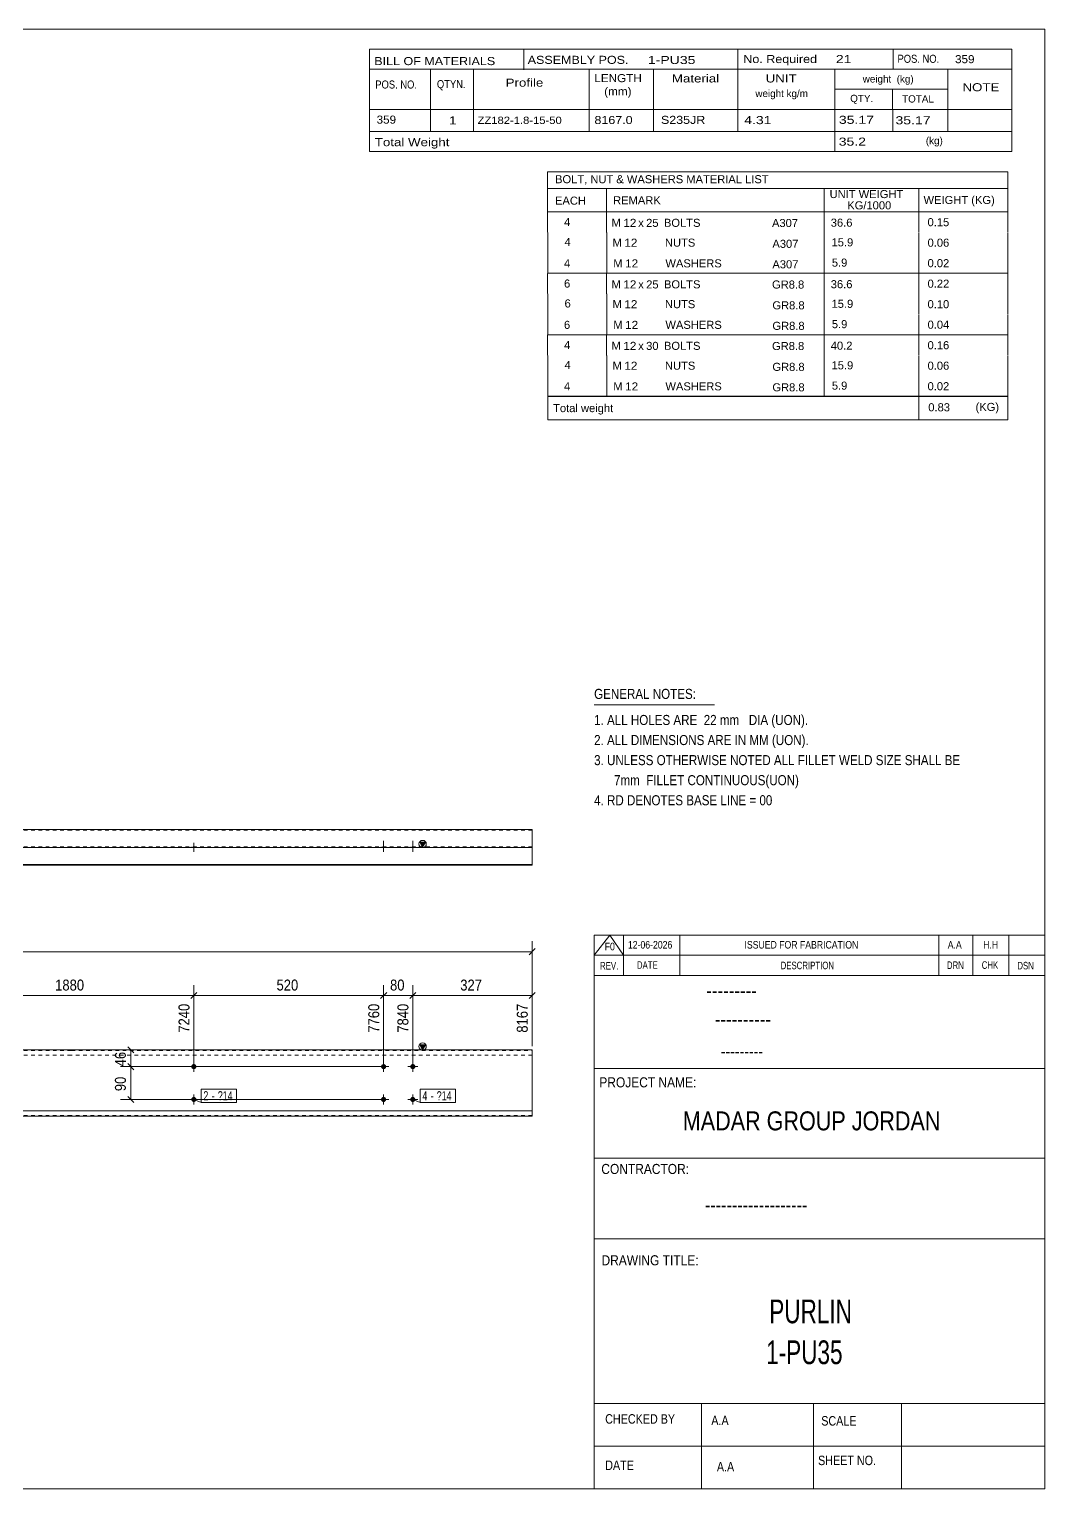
# Model space of a CAD drawing. Header units: millimetres. Extents: x 2 to 579, y 1 to 405.
# Drawn here: x 300.7 to 579, y 5 to 405 of the extents above; entities that cross this region are included whole.
import ezdxf

# ---------------------------------------------------------------- set-up
doc = ezdxf.new("R2010")
doc.units = ezdxf.units.MM
doc.linetypes.add('XKITLINE00', pattern=[0])
doc.linetypes.add('XKITLINE01', pattern=[4, 1, -1, 1, -1])
for name, color, linetype, lineweight in [('Bolt', 3, 'Continuous', 0), ('BoltMark', 7, 'Continuous', 0), ('Dimensions', 7, 'Continuous', 0), ('DrawingSheet', 5, 'Continuous', 0), ('OtherObjectType', 7, 'Continuous', 0), ('Part', 2, 'Continuous', 0)]:
    doc.layers.add(name, color=color, linetype=linetype, lineweight=lineweight)
doc.styles.add('@ARIAL_UNICODE_MS_BOLD', font='ARIAL.TTF')
doc.styles.add('ARIAL', font='ARIAL.TTF')
doc.styles.add('ARIAL_NARROW', font='ARIALN.TTF')
doc.styles.add('COMIC_SANS_MS_BOLD', font='COMICBD.TTF')
doc.styles.add('SWIS721_EX_BT', font='ARIAL.TTF')
doc.styles.add('SWISSE', font='ARIAL.TTF')

# ---------------------------------------------------------------- blocks, each defined once
blk = doc.blocks.new('*A3')
at = {"layer": 'Bolt'}
for points in [[(398.51, 120.67), (398.5, 120.63), (398.5, 120.6), (398.49, 120.56), (398.49, 120.53), (398.48, 120.5), (398.47, 120.46), (398.45, 120.43), (398.44, 120.4), (398.43, 120.37), (398.41, 120.34), (398.39, 120.31), (398.37, 120.28), (398.35, 120.26), (398.33, 120.23), (398.3, 120.2), (398.28, 120.18), (398.25, 120.16), (398.23, 120.14), (398.2, 120.12), (398.17, 120.1), (398.14, 120.08), (398.11, 120.07), (398.08, 120.05), (398.04, 120.04), (398.01, 120.03), (397.98, 120.02), (397.94, 120.01), (397.91, 120.01), (397.88, 120), (397.84, 120), (397.81, 120), (397.77, 120), (397.74, 120), (397.71, 120.01), (397.67, 120.01), (397.64, 120.02), (397.61, 120.03), (397.57, 120.04), (397.54, 120.05), (397.51, 120.07), (397.48, 120.08), (397.45, 120.1), (397.42, 120.12), (397.39, 120.14), (397.36, 120.16), (397.34, 120.18), (397.31, 120.2), (397.29, 120.23), (397.27, 120.26), (397.25, 120.28), (397.23, 120.31), (397.21, 120.34), (397.19, 120.37), (397.18, 120.4), (397.16, 120.43), (397.15, 120.46), (397.14, 120.5), (397.13, 120.53), (397.12, 120.56), (397.12, 120.6), (397.11, 120.63), (397.11, 120.67), (397.11, 120.7), (397.11, 120.73), (397.11, 120.77), (397.12, 120.8), (397.12, 120.84), (397.13, 120.87), (397.14, 120.9), (397.15, 120.94), (397.16, 120.97), (397.18, 121), (397.19, 121.03), (397.21, 121.06), (397.23, 121.09), (397.25, 121.12), (397.27, 121.14), (397.29, 121.17), (397.31, 121.19), (397.34, 121.22), (397.36, 121.24), (397.39, 121.26), (397.42, 121.28), (397.45, 121.3), (397.48, 121.32), (397.51, 121.33), (397.54, 121.35), (397.57, 121.36), (397.61, 121.37), (397.64, 121.38), (397.67, 121.39), (397.71, 121.39), (397.74, 121.4), (397.77, 121.4), (397.81, 121.4), (397.84, 121.4), (397.88, 121.4), (397.91, 121.39), (397.94, 121.39), (397.98, 121.38), (398.01, 121.37), (398.04, 121.36), (398.08, 121.35), (398.11, 121.33), (398.14, 121.32), (398.17, 121.3), (398.2, 121.28), (398.23, 121.26), (398.25, 121.24), (398.28, 121.22), (398.3, 121.19), (398.33, 121.17), (398.35, 121.14), (398.37, 121.12), (398.39, 121.09), (398.41, 121.06), (398.43, 121.03), (398.44, 121), (398.45, 120.97), (398.47, 120.94), (398.48, 120.9), (398.49, 120.87), (398.49, 120.84), (398.5, 120.8), (398.5, 120.77), (398.51, 120.73), (398.51, 120.7)], [(406.51, 120.67), (406.5, 120.63), (406.5, 120.6), (406.49, 120.56), (406.49, 120.53), (406.48, 120.5), (406.47, 120.46), (406.45, 120.43), (406.44, 120.4), (406.43, 120.37), (406.41, 120.34), (406.39, 120.31), (406.37, 120.28), (406.35, 120.26), (406.33, 120.23), (406.3, 120.2), (406.28, 120.18), (406.25, 120.16), (406.23, 120.14), (406.2, 120.12), (406.17, 120.1), (406.14, 120.08), (406.11, 120.07), (406.08, 120.05), (406.04, 120.04), (406.01, 120.03), (405.98, 120.02), (405.94, 120.01), (405.91, 120.01), (405.88, 120), (405.84, 120), (405.81, 120), (405.77, 120), (405.74, 120), (405.71, 120.01), (405.67, 120.01), (405.64, 120.02), (405.61, 120.03), (405.57, 120.04), (405.54, 120.05), (405.51, 120.07), (405.48, 120.08), (405.45, 120.1), (405.42, 120.12), (405.39, 120.14), (405.36, 120.16), (405.34, 120.18), (405.31, 120.2), (405.29, 120.23), (405.27, 120.26), (405.25, 120.28), (405.23, 120.31), (405.21, 120.34), (405.19, 120.37), (405.18, 120.4), (405.16, 120.43), (405.15, 120.46), (405.14, 120.5), (405.13, 120.53), (405.12, 120.56), (405.12, 120.6), (405.11, 120.63), (405.11, 120.67), (405.11, 120.7), (405.11, 120.73), (405.11, 120.77), (405.12, 120.8), (405.12, 120.84), (405.13, 120.87), (405.14, 120.9), (405.15, 120.94), (405.16, 120.97), (405.18, 121), (405.19, 121.03), (405.21, 121.06), (405.23, 121.09), (405.25, 121.12), (405.27, 121.14), (405.29, 121.17), (405.31, 121.19), (405.34, 121.22), (405.36, 121.24), (405.39, 121.26), (405.42, 121.28), (405.45, 121.3), (405.48, 121.32), (405.51, 121.33), (405.54, 121.35), (405.57, 121.36), (405.61, 121.37), (405.64, 121.38), (405.67, 121.39), (405.71, 121.39), (405.74, 121.4), (405.77, 121.4), (405.81, 121.4), (405.84, 121.4), (405.88, 121.4), (405.91, 121.39), (405.94, 121.39), (405.98, 121.38), (406.01, 121.37), (406.04, 121.36), (406.08, 121.35), (406.11, 121.33), (406.14, 121.32), (406.17, 121.3), (406.2, 121.28), (406.23, 121.26), (406.25, 121.24), (406.28, 121.22), (406.3, 121.19), (406.33, 121.17), (406.35, 121.14), (406.37, 121.12), (406.39, 121.09), (406.41, 121.06), (406.43, 121.03), (406.44, 121), (406.45, 120.97), (406.47, 120.94), (406.48, 120.9), (406.49, 120.87), (406.49, 120.84), (406.5, 120.8), (406.5, 120.77), (406.51, 120.73), (406.51, 120.7)], [(398.51, 111.67), (398.5, 111.63), (398.5, 111.6), (398.49, 111.56), (398.49, 111.53), (398.48, 111.5), (398.47, 111.46), (398.45, 111.43), (398.44, 111.4), (398.43, 111.37), (398.41, 111.34), (398.39, 111.31), (398.37, 111.28), (398.35, 111.26), (398.33, 111.23), (398.3, 111.2), (398.28, 111.18), (398.25, 111.16), (398.23, 111.14), (398.2, 111.12), (398.17, 111.1), (398.14, 111.08), (398.11, 111.07), (398.08, 111.05), (398.04, 111.04), (398.01, 111.03), (397.98, 111.02), (397.94, 111.01), (397.91, 111.01), (397.88, 111), (397.84, 111), (397.81, 111), (397.77, 111), (397.74, 111), (397.71, 111.01), (397.67, 111.01), (397.64, 111.02), (397.61, 111.03), (397.57, 111.04), (397.54, 111.05), (397.51, 111.07), (397.48, 111.08), (397.45, 111.1), (397.42, 111.12), (397.39, 111.14), (397.36, 111.16), (397.34, 111.18), (397.31, 111.2), (397.29, 111.23), (397.27, 111.26), (397.25, 111.28), (397.23, 111.31), (397.21, 111.34), (397.19, 111.37), (397.18, 111.4), (397.16, 111.43), (397.15, 111.46), (397.14, 111.5), (397.13, 111.53), (397.12, 111.56), (397.12, 111.6), (397.11, 111.63), (397.11, 111.67), (397.11, 111.7), (397.11, 111.73), (397.11, 111.77), (397.12, 111.8), (397.12, 111.84), (397.13, 111.87), (397.14, 111.9), (397.15, 111.94), (397.16, 111.97), (397.18, 112), (397.19, 112.03), (397.21, 112.06), (397.23, 112.09), (397.25, 112.12), (397.27, 112.14), (397.29, 112.17), (397.31, 112.19), (397.34, 112.22), (397.36, 112.24), (397.39, 112.26), (397.42, 112.28), (397.45, 112.3), (397.48, 112.32), (397.51, 112.33), (397.54, 112.35), (397.57, 112.36), (397.61, 112.37), (397.64, 112.38), (397.67, 112.39), (397.71, 112.39), (397.74, 112.4), (397.77, 112.4), (397.81, 112.4), (397.84, 112.4), (397.88, 112.4), (397.91, 112.39), (397.94, 112.39), (397.98, 112.38), (398.01, 112.37), (398.04, 112.36), (398.08, 112.35), (398.11, 112.33), (398.14, 112.32), (398.17, 112.3), (398.2, 112.28), (398.23, 112.26), (398.25, 112.24), (398.28, 112.22), (398.3, 112.19), (398.33, 112.17), (398.35, 112.14), (398.37, 112.12), (398.39, 112.09), (398.41, 112.06), (398.43, 112.03), (398.44, 112), (398.45, 111.97), (398.47, 111.94), (398.48, 111.9), (398.49, 111.87), (398.49, 111.84), (398.5, 111.8), (398.5, 111.77), (398.51, 111.73), (398.51, 111.7)], [(406.51, 111.67), (406.5, 111.63), (406.5, 111.6), (406.49, 111.56), (406.49, 111.53), (406.48, 111.5), (406.47, 111.46), (406.45, 111.43), (406.44, 111.4), (406.43, 111.37), (406.41, 111.34), (406.39, 111.31), (406.37, 111.28), (406.35, 111.26), (406.33, 111.23), (406.3, 111.2), (406.28, 111.18), (406.25, 111.16), (406.23, 111.14), (406.2, 111.12), (406.17, 111.1), (406.14, 111.08), (406.11, 111.07), (406.08, 111.05), (406.04, 111.04), (406.01, 111.03), (405.98, 111.02), (405.94, 111.01), (405.91, 111.01), (405.88, 111), (405.84, 111), (405.81, 111), (405.77, 111), (405.74, 111), (405.71, 111.01), (405.67, 111.01), (405.64, 111.02), (405.61, 111.03), (405.57, 111.04), (405.54, 111.05), (405.51, 111.07), (405.48, 111.08), (405.45, 111.1), (405.42, 111.12), (405.39, 111.14), (405.36, 111.16), (405.34, 111.18), (405.31, 111.2), (405.29, 111.23), (405.27, 111.26), (405.25, 111.28), (405.23, 111.31), (405.21, 111.34), (405.19, 111.37), (405.18, 111.4), (405.16, 111.43), (405.15, 111.46), (405.14, 111.5), (405.13, 111.53), (405.12, 111.56), (405.12, 111.6), (405.11, 111.63), (405.11, 111.67), (405.11, 111.7), (405.11, 111.73), (405.11, 111.77), (405.12, 111.8), (405.12, 111.84), (405.13, 111.87), (405.14, 111.9), (405.15, 111.94), (405.16, 111.97), (405.18, 112), (405.19, 112.03), (405.21, 112.06), (405.23, 112.09), (405.25, 112.12), (405.27, 112.14), (405.29, 112.17), (405.31, 112.19), (405.34, 112.22), (405.36, 112.24), (405.39, 112.26), (405.42, 112.28), (405.45, 112.3), (405.48, 112.32), (405.51, 112.33), (405.54, 112.35), (405.57, 112.36), (405.61, 112.37), (405.64, 112.38), (405.67, 112.39), (405.71, 112.39), (405.74, 112.4), (405.77, 112.4), (405.81, 112.4), (405.84, 112.4), (405.88, 112.4), (405.91, 112.39), (405.94, 112.39), (405.98, 112.38), (406.01, 112.37), (406.04, 112.36), (406.08, 112.35), (406.11, 112.33), (406.14, 112.32), (406.17, 112.3), (406.2, 112.28), (406.23, 112.26), (406.25, 112.24), (406.28, 112.22), (406.3, 112.19), (406.33, 112.17), (406.35, 112.14), (406.37, 112.12), (406.39, 112.09), (406.41, 112.06), (406.43, 112.03), (406.44, 112), (406.45, 111.97), (406.47, 111.94), (406.48, 111.9), (406.49, 111.87), (406.49, 111.84), (406.5, 111.8), (406.5, 111.77), (406.51, 111.73), (406.51, 111.7)]]:
    blk.add_hatch(color=3, dxfattribs=at).paths.add_polyline_path(points, flags=17)
at = {"layer": 'Bolt', "color": 3, "linetype": 'XKITLINE00', "lineweight": 0}
for p, q in [((399.21, 120.7), (396.41, 120.7)), ((397.81, 122.1), (397.81, 119.3)), ((407.21, 120.7), (404.41, 120.7)), ((405.81, 122.1), (405.81, 119.3)), ((397.81, 113.1), (397.81, 110.3)), ((405.81, 113.1), (405.81, 110.3)), ((399.21, 111.7), (396.41, 111.7)), ((407.21, 111.7), (404.41, 111.7))]:
    blk.add_line(p, q, dxfattribs=at)
blk = doc.blocks.new('*A4')
at = {"layer": 'Bolt'}
for points in [[(346.51, 120.67), (346.5, 120.63), (346.5, 120.6), (346.49, 120.56), (346.49, 120.53), (346.48, 120.5), (346.47, 120.46), (346.45, 120.43), (346.44, 120.4), (346.43, 120.37), (346.41, 120.34), (346.39, 120.31), (346.37, 120.28), (346.35, 120.26), (346.33, 120.23), (346.3, 120.2), (346.28, 120.18), (346.25, 120.16), (346.23, 120.14), (346.2, 120.12), (346.17, 120.1), (346.14, 120.08), (346.11, 120.07), (346.08, 120.05), (346.04, 120.04), (346.01, 120.03), (345.98, 120.02), (345.94, 120.01), (345.91, 120.01), (345.88, 120), (345.84, 120), (345.81, 120), (345.77, 120), (345.74, 120), (345.71, 120.01), (345.67, 120.01), (345.64, 120.02), (345.61, 120.03), (345.57, 120.04), (345.54, 120.05), (345.51, 120.07), (345.48, 120.08), (345.45, 120.1), (345.42, 120.12), (345.39, 120.14), (345.36, 120.16), (345.34, 120.18), (345.31, 120.2), (345.29, 120.23), (345.27, 120.26), (345.25, 120.28), (345.23, 120.31), (345.21, 120.34), (345.19, 120.37), (345.18, 120.4), (345.16, 120.43), (345.15, 120.46), (345.14, 120.5), (345.13, 120.53), (345.12, 120.56), (345.12, 120.6), (345.11, 120.63), (345.11, 120.67), (345.11, 120.7), (345.11, 120.73), (345.11, 120.77), (345.12, 120.8), (345.12, 120.84), (345.13, 120.87), (345.14, 120.9), (345.15, 120.94), (345.16, 120.97), (345.18, 121), (345.19, 121.03), (345.21, 121.06), (345.23, 121.09), (345.25, 121.12), (345.27, 121.14), (345.29, 121.17), (345.31, 121.19), (345.34, 121.22), (345.36, 121.24), (345.39, 121.26), (345.42, 121.28), (345.45, 121.3), (345.48, 121.32), (345.51, 121.33), (345.54, 121.35), (345.57, 121.36), (345.61, 121.37), (345.64, 121.38), (345.67, 121.39), (345.71, 121.39), (345.74, 121.4), (345.77, 121.4), (345.81, 121.4), (345.84, 121.4), (345.88, 121.4), (345.91, 121.39), (345.94, 121.39), (345.98, 121.38), (346.01, 121.37), (346.04, 121.36), (346.08, 121.35), (346.11, 121.33), (346.14, 121.32), (346.17, 121.3), (346.2, 121.28), (346.23, 121.26), (346.25, 121.24), (346.28, 121.22), (346.3, 121.19), (346.33, 121.17), (346.35, 121.14), (346.37, 121.12), (346.39, 121.09), (346.41, 121.06), (346.43, 121.03), (346.44, 121), (346.45, 120.97), (346.47, 120.94), (346.48, 120.9), (346.49, 120.87), (346.49, 120.84), (346.5, 120.8), (346.5, 120.77), (346.51, 120.73), (346.51, 120.7)], [(346.51, 111.67), (346.5, 111.63), (346.5, 111.6), (346.49, 111.56), (346.49, 111.53), (346.48, 111.5), (346.47, 111.46), (346.45, 111.43), (346.44, 111.4), (346.43, 111.37), (346.41, 111.34), (346.39, 111.31), (346.37, 111.28), (346.35, 111.26), (346.33, 111.23), (346.3, 111.2), (346.28, 111.18), (346.25, 111.16), (346.23, 111.14), (346.2, 111.12), (346.17, 111.1), (346.14, 111.08), (346.11, 111.07), (346.08, 111.05), (346.04, 111.04), (346.01, 111.03), (345.98, 111.02), (345.94, 111.01), (345.91, 111.01), (345.88, 111), (345.84, 111), (345.81, 111), (345.77, 111), (345.74, 111), (345.71, 111.01), (345.67, 111.01), (345.64, 111.02), (345.61, 111.03), (345.57, 111.04), (345.54, 111.05), (345.51, 111.07), (345.48, 111.08), (345.45, 111.1), (345.42, 111.12), (345.39, 111.14), (345.36, 111.16), (345.34, 111.18), (345.31, 111.2), (345.29, 111.23), (345.27, 111.26), (345.25, 111.28), (345.23, 111.31), (345.21, 111.34), (345.19, 111.37), (345.18, 111.4), (345.16, 111.43), (345.15, 111.46), (345.14, 111.5), (345.13, 111.53), (345.12, 111.56), (345.12, 111.6), (345.11, 111.63), (345.11, 111.67), (345.11, 111.7), (345.11, 111.73), (345.11, 111.77), (345.12, 111.8), (345.12, 111.84), (345.13, 111.87), (345.14, 111.9), (345.15, 111.94), (345.16, 111.97), (345.18, 112), (345.19, 112.03), (345.21, 112.06), (345.23, 112.09), (345.25, 112.12), (345.27, 112.14), (345.29, 112.17), (345.31, 112.19), (345.34, 112.22), (345.36, 112.24), (345.39, 112.26), (345.42, 112.28), (345.45, 112.3), (345.48, 112.32), (345.51, 112.33), (345.54, 112.35), (345.57, 112.36), (345.61, 112.37), (345.64, 112.38), (345.67, 112.39), (345.71, 112.39), (345.74, 112.4), (345.77, 112.4), (345.81, 112.4), (345.84, 112.4), (345.88, 112.4), (345.91, 112.39), (345.94, 112.39), (345.98, 112.38), (346.01, 112.37), (346.04, 112.36), (346.08, 112.35), (346.11, 112.33), (346.14, 112.32), (346.17, 112.3), (346.2, 112.28), (346.23, 112.26), (346.25, 112.24), (346.28, 112.22), (346.3, 112.19), (346.33, 112.17), (346.35, 112.14), (346.37, 112.12), (346.39, 112.09), (346.41, 112.06), (346.43, 112.03), (346.44, 112), (346.45, 111.97), (346.47, 111.94), (346.48, 111.9), (346.49, 111.87), (346.49, 111.84), (346.5, 111.8), (346.5, 111.77), (346.51, 111.73), (346.51, 111.7)]]:
    blk.add_hatch(color=3, dxfattribs=at).paths.add_polyline_path(points, flags=17)
at = {"layer": 'Bolt', "color": 3, "linetype": 'XKITLINE00', "lineweight": 0}
for p, q in [((347.21, 120.7), (344.41, 120.7)), ((345.81, 122.1), (345.81, 119.3)), ((345.81, 113.1), (345.81, 110.3)), ((347.21, 111.7), (344.41, 111.7))]:
    blk.add_line(p, q, dxfattribs=at)
blk = doc.blocks.new('*A7')
at = {"layer": 'Part'}
blk.add_hatch(color=2, dxfattribs=at).paths.add_polyline_path([(407.71, 126.7), (409.31, 126.7), (408.51, 125.3)], flags=17)
at = {"layer": 'Part', "color": 2, "linetype": 'XKITLINE00', "lineweight": 0}
for p, q in [((28.53, 125.3), (28.53, 107.1)), ((178.02, 125.3), (28.53, 125.3)), ((245.12, 125.3), (178.12, 125.3)), ((312.21, 125.3), (245.22, 125.3)), ((438.51, 125.3), (312.31, 125.3)), ((408.51, 125.3), (407.71, 126.7)), ((407.71, 126.7), (409.31, 126.7)), ((409.31, 126.7), (408.51, 125.3)), ((438.51, 107.1), (438.51, 125.3)), ((178.02, 108.6), (28.53, 108.6)), ((245.12, 108.6), (178.12, 108.6)), ((312.21, 108.6), (245.22, 108.6)), ((438.51, 108.6), (312.31, 108.6)), ((28.53, 107.1), (178.02, 107.1)), ((178.12, 107.1), (245.12, 107.1)), ((245.22, 107.1), (312.21, 107.1)), ((312.31, 107.1), (438.51, 107.1))]:
    blk.add_line(p, q, dxfattribs=at)
at = {"layer": 'Part', "color": 7, "linetype": 'XKITLINE01', "lineweight": 0}
for p, q in [((28.53, 125.12), (178.02, 125.12)), ((178.12, 125.12), (245.12, 125.12)), ((245.22, 125.12), (312.21, 125.12)), ((312.31, 125.12), (438.51, 125.12)), ((178.02, 123.8), (28.53, 123.8)), ((245.12, 123.8), (178.12, 123.8)), ((312.21, 123.8), (245.22, 123.8)), ((438.51, 123.8), (312.31, 123.8)), ((178.02, 107.28), (28.53, 107.28)), ((245.12, 107.28), (178.12, 107.28)), ((312.21, 107.28), (245.22, 107.28)), ((438.51, 107.28), (312.31, 107.28))]:
    blk.add_line(p, q, dxfattribs=at)
at = {"layer": 'Part', "color": 2, "linetype": 'XKITLINE00', "lineweight": 0}
blk.add_circle((408.51, 126.2), 1, dxfattribs=at)
blk = doc.blocks.new('*A10')
at = {"layer": 'Bolt'}
for points in [[(397.11, 180.72), (397.11, 180.9), (398.51, 180.9), (398.51, 180.72)], [(397.11, 180.72), (397.11, 180.9), (398.51, 180.9), (398.51, 180.72)], [(405.11, 180.72), (405.11, 180.9), (406.51, 180.9), (406.51, 180.72)], [(405.11, 180.72), (405.11, 180.9), (406.51, 180.9), (406.51, 180.72)]]:
    blk.add_hatch(color=3, dxfattribs=at).paths.add_polyline_path(points, flags=17)
at = {"layer": 'Bolt', "color": 3, "linetype": 'XKITLINE00', "lineweight": 0}
for p, q in [((397.11, 180.9), (397.11, 180.72)), ((397.11, 180.9), (397.11, 180.72)), ((397.81, 182.56), (397.81, 179.56)), ((397.81, 182.56), (397.81, 179.56)), ((398.51, 180.9), (398.51, 180.72)), ((398.51, 180.9), (398.51, 180.72)), ((405.11, 180.9), (405.11, 180.72)), ((405.11, 180.9), (405.11, 180.72)), ((405.81, 182.56), (405.81, 179.56)), ((405.81, 182.56), (405.81, 179.56)), ((406.51, 180.9), (406.51, 180.72)), ((406.51, 180.9), (406.51, 180.72))]:
    blk.add_line(p, q, dxfattribs=at)
blk = doc.blocks.new('*A11')
at = {"layer": 'Bolt'}
blk.add_hatch(color=3, dxfattribs=at).paths.add_polyline_path([(345.11, 180.72), (345.11, 180.9), (346.51, 180.9), (346.51, 180.72)], flags=17)
blk.add_hatch(color=3, dxfattribs=at).paths.add_polyline_path([(345.11, 180.72), (345.11, 180.9), (346.51, 180.9), (346.51, 180.72)], flags=17)
at = {"layer": 'Bolt', "color": 3, "linetype": 'XKITLINE00', "lineweight": 0}
for p, q in [((345.11, 180.9), (345.11, 180.72)), ((345.11, 180.9), (345.11, 180.72)), ((345.81, 182.06), (345.81, 179.56)), ((345.81, 182.06), (345.81, 179.56)), ((346.51, 180.9), (346.51, 180.72)), ((346.51, 180.9), (346.51, 180.72))]:
    blk.add_line(p, q, dxfattribs=at)
blk = doc.blocks.new('*A14')
at = {"layer": 'Part'}
blk.add_hatch(color=2, dxfattribs=at).paths.add_polyline_path([(407.71, 182.21), (409.31, 182.21), (408.51, 180.81)], flags=17)
at = {"layer": 'Part', "color": 2, "linetype": 'XKITLINE00', "lineweight": 0}
for p, q in [((28.53, 185.72), (28.53, 180.72)), ((28.53, 185.72), (178.02, 185.72)), ((178.12, 185.72), (245.12, 185.72)), ((245.22, 185.72), (312.21, 185.72)), ((312.31, 185.72), (438.51, 185.72)), ((438.51, 185.72), (438.51, 180.72)), ((28.53, 180.72), (28.53, 175.9)), ((178.02, 180.72), (28.53, 180.72)), ((245.12, 180.72), (178.12, 180.72)), ((312.21, 180.72), (245.22, 180.72)), ((438.51, 180.72), (312.31, 180.72)), ((408.51, 180.81), (407.71, 182.21)), ((407.71, 182.21), (409.31, 182.21)), ((409.31, 182.21), (408.51, 180.81)), ((438.51, 175.9), (438.51, 180.72)), ((178.02, 176.08), (28.53, 176.08)), ((245.12, 176.08), (178.12, 176.08)), ((312.21, 176.08), (245.22, 176.08)), ((438.51, 176.08), (312.31, 176.08)), ((28.53, 175.9), (178.02, 175.9)), ((178.12, 175.9), (245.12, 175.9)), ((245.22, 175.9), (312.21, 175.9)), ((312.31, 175.9), (438.51, 175.9))]:
    blk.add_line(p, q, dxfattribs=at)
at = {"layer": 'Part', "color": 7, "linetype": 'XKITLINE01', "lineweight": 0}
for p, q in [((178.02, 185.54), (28.53, 185.54)), ((245.12, 185.54), (178.12, 185.54)), ((312.21, 185.54), (245.22, 185.54)), ((438.51, 185.54), (312.31, 185.54)), ((178.02, 180.9), (28.53, 180.9)), ((245.12, 180.9), (178.12, 180.9)), ((312.21, 180.9), (245.22, 180.9)), ((438.51, 180.9), (312.31, 180.9))]:
    blk.add_line(p, q, dxfattribs=at)
at = {"layer": 'Part', "color": 2, "linetype": 'XKITLINE00', "lineweight": 0}
blk.add_circle((408.51, 181.71), 1, dxfattribs=at)
blk = doc.blocks.new('*A15')
at = {"layer": 'DrawingSheet', "color": 5, "linetype": 'XKITLINE00', "lineweight": 0}
for p, q in [((579, 405), (5, 405)), ((5, 405), (5, 5)), ((579, 5), (579, 405)), ((5, 5), (579, 5))]:
    blk.add_line(p, q, dxfattribs=at)
at = {"layer": 'DrawingSheet', "color": 5, "style": 'ARIAL', "width": 0.85}
blk.add_text('Tekla structures', height=2, rotation=90, dxfattribs=at).set_placement((4.5, 5.5))
blk = doc.blocks.new('*A16')
at = {"layer": 'OtherObjectType', "color": 7, "linetype": 'XKITLINE00', "lineweight": 0}
for p, q in [((442.76, 365.95), (442.75, 354.95)), ((442.76, 365.95), (568.88, 365.95)), ((568.88, 365.95), (568.88, 354.95)), ((442.75, 361.3), (568.88, 361.3)), ((458.87, 361.31), (458.87, 354.95)), ((518.57, 361.31), (518.57, 354.95)), ((544.47, 361.29), (544.47, 354.95)), ((442.76, 354.92), (442.76, 349.42)), ((442.77, 354.95), (568.88, 354.95)), ((458.92, 354.95), (458.92, 349.33)), ((518.57, 354.95), (518.57, 349.33)), ((544.5, 354.95), (544.5, 349.45)), ((568.88, 354.95), (568.88, 349.45)), ((442.79, 349.33), (442.79, 343.72)), ((458.95, 349.33), (458.95, 343.71)), ((518.57, 349.33), (518.57, 343.71)), ((544.5, 349.33), (544.5, 343.83)), ((568.88, 349.33), (568.88, 343.83)), ((442.79, 343.7), (442.79, 338.13)), ((458.95, 343.71), (458.95, 338.09)), ((518.57, 343.71), (518.57, 338.09)), ((544.5, 343.71), (544.5, 338.1)), ((568.88, 343.71), (568.88, 338.1)), ((568.88, 338.1), (442.75, 338.13)), ((442.76, 338.06), (442.76, 332.56)), ((458.92, 338.09), (458.92, 332.47)), ((518.57, 338.09), (518.57, 332.47)), ((544.5, 338.09), (544.5, 332.59)), ((568.88, 338.09), (568.88, 332.59)), ((442.79, 332.47), (442.79, 326.86)), ((458.95, 332.47), (458.95, 326.86)), ((518.57, 332.47), (518.57, 326.86)), ((544.5, 332.47), (544.5, 326.97)), ((568.88, 332.47), (568.88, 326.97)), ((442.79, 326.84), (442.79, 321.27)), ((458.95, 326.85), (458.95, 321.24)), ((518.57, 326.86), (518.57, 321.24)), ((544.5, 326.85), (544.5, 321.25)), ((568.88, 326.85), (568.88, 321.24)), ((568.88, 321.24), (442.75, 321.27)), ((442.76, 321.21), (442.76, 315.71)), ((458.92, 321.23), (458.92, 315.62)), ((518.57, 321.24), (518.57, 315.62)), ((544.5, 321.23), (544.5, 315.73)), ((568.88, 321.24), (568.88, 315.74)), ((442.79, 315.62), (442.79, 310)), ((458.95, 315.62), (458.95, 310)), ((518.57, 315.62), (518.57, 310)), ((544.5, 315.61), (544.5, 310.11)), ((568.88, 315.62), (568.88, 310.12)), ((442.79, 309.98), (442.79, 304.42)), ((458.95, 310), (458.95, 304.38)), ((518.57, 310), (518.57, 304.38)), ((544.5, 310), (544.5, 304.39)), ((568.88, 310), (568.88, 304.39)), ((568.88, 304.39), (442.75, 304.42)), ((442.78, 304.38), (442.78, 297.97)), ((442.85, 304.38), (568.87, 304.38)), ((544.5, 304.35), (544.5, 297.93)), ((568.87, 304.35), (568.87, 297.94)), ((442.77, 297.93), (568.87, 297.93))]:
    blk.add_line(p, q, dxfattribs=at)
at = {"layer": 'OtherObjectType', "color": 7, "style": 'ARIAL_NARROW'}
for s, width, p in [('BOLT, NUT & WASHERS MATERIAL LIST', 1.211571, (444.79, 362.79)), ('UNIT WEIGHT', 1.211571, (520.03, 358.72)), ('EACH', 1.211571, (444.78, 356.92)), ('REMARK', 1.211571, (460.7, 357.01)), (' KG/1000', 1.211571, (524.02, 355.63)), ('WEIGHT (KG)', 1.211571, (545.78, 357.1)), ('4', 1.211571, (447.26, 351.05)), ('M', 1.211571, (460.26, 350.85)), ('12', 1.275, (463.5, 350.83)), ('x', 1.211571, (467.58, 350.83)), ('25', 1.211571, (469.76, 350.82)), ('BOLTS', 1.211571, (474.63, 350.84)), ('A307', 1.211571, (504.25, 350.79)), ('36.6', 1.211571, (520.34, 350.88)), ('0.15', 1.211571, (546.87, 351.01)), ('4', 1.211571, (447.4, 345.61)), ('M', 1.211571, (460.54, 345.41)), ('12', 1.275, (463.78, 345.39)), ('NUTS', 1.211571, (474.91, 345.41)), ('A307', 1.211571, (504.35, 345.09)), ('15.9', 1.211571, (520.56, 345.5)), ('0.06', 1.211571, (546.87, 345.39)), ('4', 1.211571, (447.24, 339.74)), ('M', 1.211571, (460.76, 339.74)), ('12', 1.275, (464, 339.72)), ('WASHERS', 1.211571, (475.04, 339.73)), ('A307', 1.211571, (504.35, 339.47)), ('5.9', 1.211571, (520.64, 339.94)), ('0.02', 1.211571, (546.87, 339.78)), ('6', 1.211571, (447.26, 334.2)), ('M', 1.211571, (460.26, 333.99)), ('12', 1.275, (463.5, 333.97)), ('25', 1.211571, (469.76, 333.96)), ('BOLTS', 1.211571, (474.63, 333.98)), ('GR8.8', 1.211571, (504.25, 333.93)), ('36.6', 1.211571, (520.34, 334.02)), ('0.22', 1.211571, (546.87, 334.16)), ('x', 1.211571, (467.58, 333.97)), ('6', 1.211571, (447.4, 328.75)), ('M', 1.211571, (460.54, 328.56)), ('12', 1.275, (463.78, 328.54)), ('NUTS', 1.211571, (474.91, 328.55)), ('GR8.8', 1.211571, (504.35, 328.23)), ('15.9', 1.211571, (520.56, 328.65)), ('0.10', 1.211571, (546.87, 328.54)), ('6', 1.211571, (447.24, 322.88)), ('M', 1.211571, (460.76, 322.88)), ('12', 1.275, (464, 322.86)), ('WASHERS', 1.211571, (475.04, 322.88)), ('GR8.8', 1.211571, (504.35, 322.61)), ('5.9', 1.211571, (520.64, 323.08)), ('0.04', 1.211571, (546.87, 322.92)), ('4', 1.211571, (447.26, 317.34)), ('M', 1.211571, (460.26, 317.13)), ('12', 1.275, (463.5, 317.11)), ('x', 1.211571, (467.58, 317.12)), ('30', 1.211571, (469.76, 317.11)), ('BOLTS', 1.211571, (474.63, 317.13)), ('GR8.8', 1.211571, (504.25, 317.08)), ('40.2', 1.211571, (520.34, 317.17)), ('0.16', 1.211571, (546.87, 317.3)), ('4', 1.211571, (447.4, 311.89)), ('M', 1.211571, (460.54, 311.7)), ('12', 1.275, (463.78, 311.68)), ('NUTS', 1.211571, (474.91, 311.69)), ('GR8.8', 1.211571, (504.35, 311.37)), ('15.9', 1.211571, (520.56, 311.79)), ('0.06', 1.211571, (546.87, 311.68)), ('4', 1.211571, (447.24, 306.03)), ('M', 1.211571, (460.76, 306.03)), ('12', 1.275, (464, 306)), ('WASHERS', 1.211571, (475.04, 306.02)), ('5.9', 1.211571, (520.64, 306.22)), ('0.02', 1.211571, (546.87, 306.06)), ('GR8.8', 1.211571, (504.35, 305.76)), ('Total weight', 1.211571, (444.26, 300.06)), ('0.83', 1.211571, (547.07, 300.29)), ('(KG)', 1.211571, (560.02, 300.38))]:
    blk.add_text(s, height=2.2, dxfattribs=dict(at, width=width)).set_placement(p)
blk = doc.blocks.new('*A17')
at = {"layer": 'OtherObjectType', "color": 7, "linetype": 'XKITLINE00', "lineweight": 0}
blk.add_line((455.5, 219.82), (488.5, 219.82), dxfattribs=at)
at = {"layer": 'OtherObjectType', "color": 7, "style": 'ARIAL_NARROW', "width": 1.008832}
for s, p in [('GENERAL NOTES:', (455.5, 221.47)), ('1. ALL HOLES ARE  22 mm   DIA (UON).', (455.5, 214.32)), ('2. ALL DIMENSIONS ARE IN MM (UON).', (455.5, 208.82)), ('3. UNLESS OTHERWISE NOTED ALL FILLET WELD SIZE SHALL BE', (455.5, 203.32)), ('7mm  FILLET CONTINUOUS(UON)', (460.95, 197.82)), ('4. RD DENOTES BASE LINE = 00', (455.5, 192.32))]:
    blk.add_text(s, height=2.75, dxfattribs=at).set_placement(p)
blk = doc.blocks.new('*A18')
at = {"layer": 'OtherObjectType', "color": 7, "linetype": 'XKITLINE00', "lineweight": 0}
for p, q in [((455.5, 156.76), (579, 156.76)), ((455.5, 151.21), (459.82, 156.76)), ((455.5, 151.21), (455.5, 156.76)), ((459.82, 156.76), (463.53, 151.21)), ((463.53, 151.21), (463.53, 156.76)), ((478.97, 151.21), (478.97, 156.76)), ((549.98, 151.21), (549.98, 156.76)), ((559.24, 151.21), (559.24, 156.76)), ((569.12, 151.21), (569.12, 156.76)), ((579, 151.21), (579, 156.76)), ((455.5, 151.21), (579, 151.21)), ((455.5, 145.65), (455.5, 151.21)), ((459.21, 151.21), (579, 151.21)), ((463.53, 145.65), (463.53, 151.21)), ((478.97, 145.65), (478.97, 151.21)), ((549.98, 145.65), (549.98, 151.21)), ((559.24, 145.65), (559.24, 151.21)), ((569.12, 145.65), (569.12, 151.21)), ((579, 145.65), (579, 151.21))]:
    blk.add_line(p, q, dxfattribs=at)
at = {"layer": 'OtherObjectType', "color": 7, "style": 'ARIAL_NARROW'}
for s, height, width, p in [('F0', 2.058, 1.008832, (458.4, 152.59)), ('12-06-2026', 2.058, 1.008832, (464.76, 153.06)), ('ISSUED FOR FABRICATION', 2.0583, 1.008832, (496.71, 153.06)), ('A.A', 2.058, 1.008832, (552.4, 153.06)), ('H.H', 2.058, 1.008832, (562.13, 153.06)), ('REV.', 2.058, 0.907949, (457.13, 147.31)), ('DATE', 2.058, 0.907949, (467.23, 147.5)), ('DESCRIPTION', 2.0583, 0.907949, (506.61, 147.39)), ('DRN', 2.058, 0.907949, (552.17, 147.47)), ('CHK', 2.058, 0.907949, (561.72, 147.5)), ('DSN', 2.058, 0.907949, (571.47, 147.35))]:
    blk.add_text(s, height=height, dxfattribs=dict(at, width=width)).set_placement(p)
blk = doc.blocks.new('*A20')
at = {"layer": 'OtherObjectType', "color": 2, "linetype": 'XKITLINE00', "lineweight": 0}
for p, q in [((455.5, 145.65), (579, 145.65)), ((455.5, 5), (455.5, 145.64)), ((578.98, 145.64), (579, 5)), ((579, 120.14), (455.5, 120.14)), ((455.5, 95.63), (579, 95.63)), ((579, 73.49), (455.5, 73.49)), ((579, 28.4), (455.5, 28.4)), ((484.94, 28.4), (484.94, 5)), ((515.62, 5), (515.62, 28.4)), ((539.75, 5), (539.75, 28.4)), ((579, 16.7), (455.5, 16.7)), ((579, 5), (455.5, 5))]:
    blk.add_line(p, q, dxfattribs=at)
at = {"layer": 'OtherObjectType', "color": 4, "style": '@ARIAL_UNICODE_MS_BOLD', "width": 0.85}
blk.add_text('---------', height=3.9, dxfattribs=at).set_placement((486.23, 139.59))
at = {"layer": 'OtherObjectType', "color": 7, "style": 'ARIAL', "width": 0.85}
for s, height, p in [('----------', 3.9, (488.56, 131.77)), ('---------', 3.25, (490.21, 123.31))]:
    blk.add_text(s, height=height, dxfattribs=at).set_placement(p)
at = {"layer": 'OtherObjectType', "color": 3, "width": 0.85}
for s, style, p in [('PROJECT NAME:', 'SWIS721_EX_BT', (456.92, 115.01)), ('CONTRACTOR:', 'SWISSE', (457.47, 91.27)), ('DRAWING TITLE:', 'SWIS721_EX_BT', (457.53, 66.24))]:
    blk.add_text(s, height=2.7618, dxfattribs=dict(at, style=style)).set_placement(p)
at = {"layer": 'OtherObjectType', "color": 7, "width": 0.85}
for s, height, p in [('MADAR GROUP JORDAN', 5.2, (479.79, 103.23)), ('CHECKED BY', 2.592, (458.53, 22.86)), ('A.A', 2.592, (487.61, 22.45)), ('SCALE', 2.592, (517.74, 22.33)), ('DATE', 2.592, (458.54, 10.16)), ('A.A', 2.592, (489.14, 9.76)), ('SHEET NO.', 2.592, (516.87, 11.49))]:
    blk.add_text(s, height=height, dxfattribs=at).set_placement(p)
at = {"layer": 'OtherObjectType', "color": 1}
for s, height, style, width, p in [('-------------------', 3.9, 'COMIC_SANS_MS_BOLD', 0.85, (485.87, 80.86)), ('PURLIN', 6.5, 'ARIAL', 0.68, (503.5, 50.37)), ('1-PU35', 6.5, 'ARIAL', 0.68, (502.64, 39.17))]:
    blk.add_text(s, height=height, dxfattribs=dict(at, style=style, width=width)).set_placement(p)
blk = doc.blocks.new('*A21')
at = {"layer": 'OtherObjectType', "color": 7, "linetype": 'XKITLINE00', "lineweight": 0}
for p, q in [((393.98, 399.5), (569.98, 399.5)), ((393.98, 399.5), (393.98, 388.5)), ((436.26, 399.42), (436.26, 393.87)), ((494.85, 394), (494.85, 399.5)), ((537.43, 393.96), (537.43, 399.42)), ((569.98, 394), (569.98, 399.5)), ((393.98, 394), (569.98, 394)), ((410.64, 394), (410.64, 383)), ((422.4, 393.98), (422.4, 383.03)), ((454.12, 393.99), (454.13, 383)), ((471.78, 393.98), (471.78, 383)), ((494.85, 393.98), (494.85, 383)), ((521.43, 394), (521.43, 383)), ((552.42, 394), (552.42, 383)), ((569.98, 394), (569.98, 388.5)), ((393.98, 388.5), (393.98, 383)), ((521.45, 388.52), (552.45, 388.52)), ((537.28, 388.52), (537.28, 383)), ((569.98, 388.5), (569.98, 383)), ((393.98, 383), (569.98, 383)), ((393.98, 383), (393.98, 376.95)), ((410.63, 383), (410.63, 376.95)), ((422.44, 382.99), (422.44, 376.95)), ((454.12, 383), (454.11, 376.95)), ((471.79, 383), (471.79, 376.95)), ((494.87, 383), (494.87, 376.95)), ((521.44, 383), (521.44, 376.95)), ((537.33, 382.95), (537.33, 376.95)), ((552.43, 383), (552.43, 376.95)), ((569.98, 383), (569.98, 376.95)), ((393.98, 376.95), (569.98, 376.95)), ((393.98, 376.95), (393.98, 371.45)), ((521.44, 376.95), (521.44, 371.45)), ((569.98, 376.95), (569.98, 371.45)), ((393.98, 371.45), (569.98, 371.45))]:
    blk.add_line(p, q, dxfattribs=at)
at = {"layer": 'OtherObjectType', "color": 7, "style": 'ARIAL_NARROW'}
for s, height, width, p in [('BILL OF MATERIALS', 2.2, 1.36, (395.25, 395.16)), ('ASSEMBLY POS.', 2.2, 1.36, (437.3, 395.5)), ('1-PU35', 2.2, 1.525501, (470.23, 395.46)), ('No. Required', 2.2, 1.36, (496.39, 395.72)), ('21', 2.2, 1.525501, (521.75, 395.72)), ('POS. NO.', 2.2, 1.02, (538.63, 395.79)), ('359', 2.2, 1.270501, (554.4, 395.69)), ('LENGTH', 2.2, 1.275, (455.54, 390.49)), ('Material', 2.2, 1.445, (476.81, 390.41)), ('UNIT', 2.2, 1.445, (502.52, 390.4)), ('weight  (kg)', 1.98, 1.19, (529.11, 390.39)), ('POS. NO.', 2.2, 1.02, (395.53, 388.74)), ('QTYN.', 2.2, 1.02, (412.42, 388.84)), ('Profile', 2.2, 1.445, (431.26, 389.25)), ('(mm)', 2.2, 1.275, (458.26, 386.86)), ('weight kg/m', 1.98, 1.19, (499.69, 386.4)), ('NOTE', 2.2, 1.445, (556.44, 387.99)), ('QTY.', 1.98, 1.19, (525.68, 385.03)), ('TOTAL', 1.98, 1.19, (539.9, 384.91)), ('359', 2.2, 1.270501, (395.89, 379.12)), ('1', 2.2, 1.525501, (415.71, 378.91)), ('ZZ182-1.8-15-50', 1.98, 1.355501, (423.56, 379.04)), ('8167.0', 2.2, 1.355501, (455.59, 379.01)), ('S235JR', 2.2, 1.355501, (473.81, 379.05)), ('4.31', 2.2, 1.525501, (496.62, 378.99)), ('35.17', 2.2, 1.525501, (522.57, 379.07)), ('35.17', 2.2, 1.525501, (538.08, 378.94)), ('Total Weight', 2.2, 1.445, (395.4, 372.94)), ('35.2', 2.2, 1.525501, (522.52, 373.09)), ('(kg)', 1.98, 1.19, (546.4, 373.46))]:
    blk.add_text(s, height=height, dxfattribs=dict(at, width=width)).set_placement(p)
blk = doc.blocks.new('*A29')
at = {"layer": 'Dimensions', "color": 7, "linetype": 'XKITLINE00', "lineweight": 0}
for p, q in [((396.81, 120.7), (325.68, 120.7)), ((327.68, 121.55), (329.37, 119.85)), ((328.53, 111.7), (328.53, 120.7)), ((327.68, 112.55), (329.37, 110.85)), ((396.81, 111.7), (325.68, 111.7))]:
    blk.add_line(p, q, dxfattribs=at)
at = {"layer": 'Dimensions', "color": 3}
for p in [(328.53, 120.7), (328.53, 111.7)]:
    blk.add_point(p, dxfattribs=at)
at = {"layer": 'Dimensions', "color": 3, "style": 'ARIAL', "width": 0.85}
blk.add_text('90', height=3, rotation=90.0002, dxfattribs=at).set_placement((327.18, 113.97))
blk = doc.blocks.new('*A30')
at = {"layer": 'Dimensions', "color": 7, "linetype": 'XKITLINE00', "lineweight": 0}
for p, q in [((344.81, 125.3), (325.68, 125.3)), ((327.68, 126.15), (329.37, 124.45)), ((328.53, 120.7), (328.53, 125.3)), ((396.81, 120.7), (325.68, 120.7)), ((327.68, 121.55), (329.37, 119.85))]:
    blk.add_line(p, q, dxfattribs=at)
at = {"layer": 'Dimensions', "color": 3}
for p in [(328.53, 125.3), (328.53, 120.7)]:
    blk.add_point(p, dxfattribs=at)
at = {"layer": 'Dimensions', "color": 3, "style": 'ARIAL', "width": 0.85}
blk.add_text('46', height=3, rotation=90.0002, dxfattribs=at).set_placement((327.18, 120.77))
blk = doc.blocks.new('*A31')
at = {"layer": 'Dimensions', "color": 7, "linetype": 'XKITLINE00', "lineweight": 0}
for p, q in [((29.37, 153.05), (27.68, 151.35)), ((28.53, 126.3), (28.53, 155.05)), ((28.53, 152.2), (438.51, 152.2)), ((439.36, 153.05), (437.66, 151.35)), ((438.51, 126.3), (438.51, 155.05))]:
    blk.add_line(p, q, dxfattribs=at)
at = {"layer": 'Dimensions', "color": 3}
for p in [(28.53, 152.2), (438.51, 152.2)]:
    blk.add_point(p, dxfattribs=at)
at = {"layer": 'Dimensions', "color": 3, "style": 'ARIAL', "width": 0.85}
blk.add_text('8167', height=3, dxfattribs=at).set_placement((229.07, 153.55))
blk = doc.blocks.new('*A38')
at = {"layer": 'Dimensions', "color": 7, "linetype": 'XKITLINE00', "lineweight": 0}
for p, q in [((279.56, 141.05), (277.87, 139.35)), ((278.71, 121.7), (278.71, 143.05)), ((278.71, 140.2), (345.81, 140.2)), ((346.66, 141.05), (344.96, 139.35)), ((345.81, 121.7), (345.81, 143.05))]:
    blk.add_line(p, q, dxfattribs=at)
at = {"layer": 'Dimensions', "color": 3}
for p in [(278.71, 140.2), (345.81, 140.2)]:
    blk.add_point(p, dxfattribs=at)
at = {"layer": 'Dimensions', "color": 3, "style": 'ARIAL', "width": 0.85}
blk.add_text('1880', height=3, dxfattribs=at).set_placement((307.81, 141.55))
blk.add_text('7240', height=3, rotation=90.0002, dxfattribs=at).set_placement((344.61, 130))
blk = doc.blocks.new('*A39')
at = {"layer": 'Dimensions', "color": 7, "linetype": 'XKITLINE00', "lineweight": 0}
for p, q in [((346.66, 141.05), (344.96, 139.35)), ((345.81, 121.7), (345.81, 143.05)), ((345.81, 140.2), (397.81, 140.2)), ((398.66, 141.05), (396.96, 139.35)), ((397.81, 121.7), (397.81, 143.05))]:
    blk.add_line(p, q, dxfattribs=at)
at = {"layer": 'Dimensions', "color": 3}
for p in [(345.81, 140.2), (397.81, 140.2)]:
    blk.add_point(p, dxfattribs=at)
at = {"layer": 'Dimensions', "color": 3, "style": 'ARIAL', "width": 0.85}
blk.add_text('520', height=3, dxfattribs=at).set_placement((368.47, 141.55))
blk.add_text('7760', height=3, rotation=90.0002, dxfattribs=at).set_placement((396.61, 130))
blk = doc.blocks.new('*A40')
at = {"layer": 'Dimensions', "color": 7, "linetype": 'XKITLINE00', "lineweight": 0}
for p, q in [((398.66, 141.05), (396.96, 139.35)), ((397.81, 121.7), (397.81, 143.05)), ((397.81, 140.2), (405.81, 140.2)), ((406.66, 141.05), (404.96, 139.35)), ((405.81, 121.7), (405.81, 143.05))]:
    blk.add_line(p, q, dxfattribs=at)
at = {"layer": 'Dimensions', "color": 3}
for p in [(397.81, 140.2), (405.81, 140.2)]:
    blk.add_point(p, dxfattribs=at)
at = {"layer": 'Dimensions', "color": 3, "style": 'ARIAL', "width": 0.85}
blk.add_text('80', height=3, dxfattribs=at).set_placement((399.58, 141.55))
blk.add_text('7840', height=3, rotation=90.0002, dxfattribs=at).set_placement((404.61, 130))
blk = doc.blocks.new('*A41')
at = {"layer": 'Dimensions', "color": 7, "linetype": 'XKITLINE00', "lineweight": 0}
for p, q in [((406.66, 141.05), (404.96, 139.35)), ((405.81, 121.7), (405.81, 143.05)), ((405.81, 140.2), (438.51, 140.2)), ((439.36, 141.05), (437.66, 139.35)), ((438.51, 126.3), (438.51, 143.05))]:
    blk.add_line(p, q, dxfattribs=at)
at = {"layer": 'Dimensions', "color": 3}
for p in [(405.81, 140.2), (438.51, 140.2)]:
    blk.add_point(p, dxfattribs=at)
at = {"layer": 'Dimensions', "color": 3, "style": 'ARIAL', "width": 0.85}
blk.add_text('327', height=3, dxfattribs=at).set_placement((418.82, 141.55))
blk.add_text('8167', height=3, rotation=90.0002, dxfattribs=at).set_placement((437.31, 130))
blk = doc.blocks.new('*A43')
at = {"layer": 'BoltMark', "color": 7, "linetype": 'XKITLINE00', "lineweight": 0}
for p, q in [((347.84, 114.55), (357.53, 114.55)), ((347.84, 110.85), (347.84, 114.55)), ((357.53, 110.85), (357.53, 114.55)), ((345.81, 111.7), (347.84, 110.85)), ((347.84, 110.85), (357.53, 110.85))]:
    blk.add_line(p, q, dxfattribs=at)
at = {"layer": 'BoltMark', "color": 3, "style": 'ARIAL_NARROW', "width": 0.85}
for s, p in [('2', (348.44, 111.45)), ('-', (350.71, 111.45)), ('?14', (352.37, 111.45))]:
    blk.add_text(s, height=2.5, dxfattribs=at).set_placement(p)
blk = doc.blocks.new('*A44')
at = {"layer": 'BoltMark', "color": 7, "linetype": 'XKITLINE00', "lineweight": 0}
for p, q in [((407.84, 114.55), (417.53, 114.55)), ((407.84, 110.85), (407.84, 114.55)), ((417.53, 110.85), (417.53, 114.55)), ((405.81, 111.7), (407.84, 110.85)), ((407.84, 110.85), (417.53, 110.85))]:
    blk.add_line(p, q, dxfattribs=at)
at = {"layer": 'BoltMark', "color": 3, "style": 'ARIAL_NARROW', "width": 0.85}
for s, p in [('4', (408.44, 111.45)), ('-', (410.71, 111.45)), ('?14', (412.37, 111.45))]:
    blk.add_text(s, height=2.5, dxfattribs=at).set_placement(p)

msp = doc.modelspace()

# ---------------------------------------------------------------- block references
at = {"lineweight": 0}
for name in ['*A15', '*A21', '*A16', '*A17', '*A11', '*A10', '*A31', '*A18', '*A38', '*A39', '*A40', '*A41', '*A20', '*A30', '*A29', '*A4', '*A3', '*A43', '*A44']:
    msp.add_blockref(name, (0, 0), dxfattribs=at)
at = {"layer": 'Part', "lineweight": 0}
for name in ['*A14', '*A7']:
    msp.add_blockref(name, (0, 0), dxfattribs=at)

doc.saveas('drawing.dxf')
